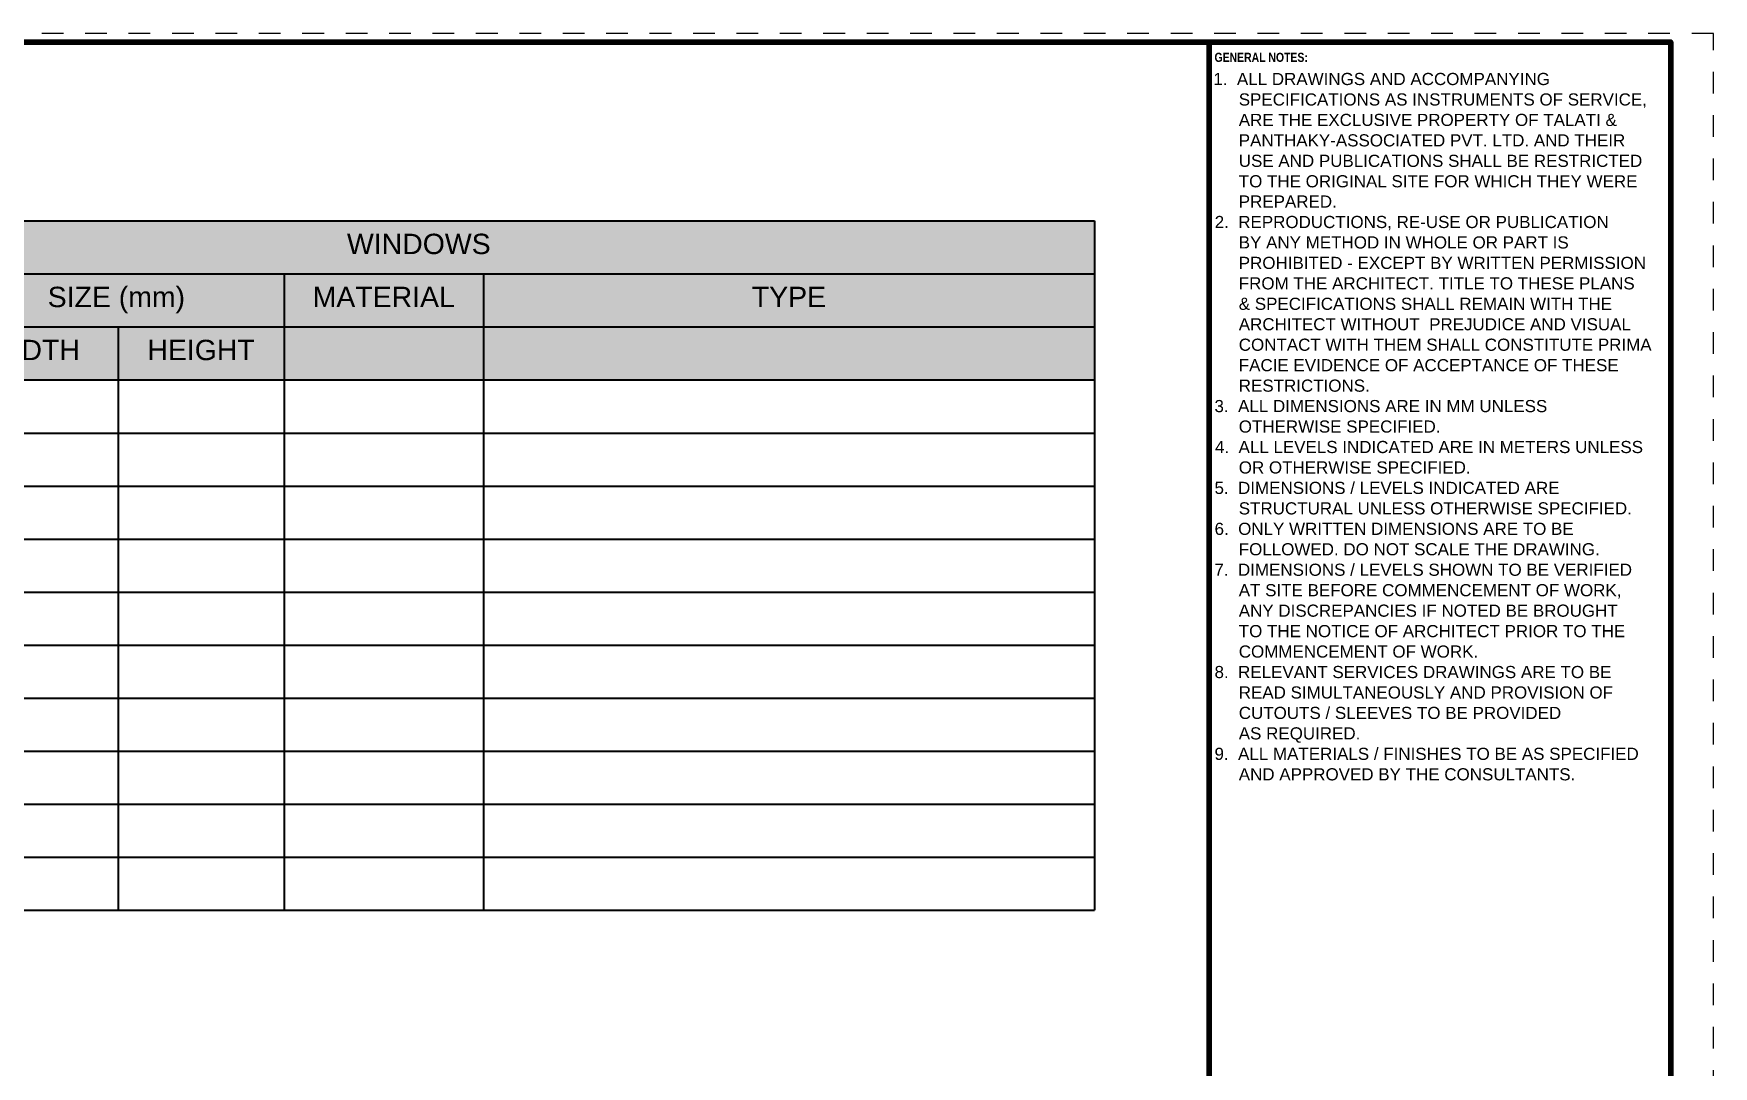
# Paper-space layout 'Symbols A3-5' of a CAD drawing. Header units: inches. Extents: x 0 to 16.1, y 0 to 10.3.
# Drawn here: x 8.33 to 16.06, y 5.52 to 10.28 of the extents above; entities that cross this region are included whole.
import ezdxf
from ezdxf.enums import TextEntityAlignment as Align

# ---------------------------------------------------------------- set-up
doc = ezdxf.new("R2010")
doc.units = ezdxf.units.IN
doc.linetypes.add('DASHDOT', pattern=[1, 0.5, -0.25, 0, -0.25])
doc.layers.add('G-ANNO-REFR', color=253, linetype='DASHDOT', lineweight=5, plot=False)
for name, color, linetype, lineweight in [('G-ANNO-TEXT', 3, 'Continuous', 15), ('G-ANNO-TTLB', 7, 'Continuous', 50), ('G-PAPR-GRAY', 251, 'Continuous', 15), ('G-PAPR-MEDM', 6, 'Continuous', 30), ('G-PAPR-THCK', 4, 'Continuous', 100), ('G-PAPR-THIN', 20, 'Continuous', 5)]:
    doc.layers.add(name, color=color, linetype=linetype, lineweight=lineweight)
doc.styles.add('NOTES', font='arial.ttf', dxfattribs={"height": 2})
doc.styles.add('SMALL', font='arial.ttf', dxfattribs={"height": 0.09375})
doc.styles.get("Standard").update_dxf_attribs({"font": 'swissc.ttf'})
doc.styles.add('SUB-TITLE', font='swisscb.ttf')
doc.styles.add('SUB-TITLE-2', font='swissc.ttf')
doc.styles.add('TITLE', font='swisscb.ttf')

# ---------------------------------------------------------------- blocks, each defined once
blk = doc.blocks.new('*U172')
at = {"layer": 'G-ANNO-REFR'}
blk.add_lwpolyline([(0, 0), (408, 0), (408, 261), (0, 261)], close=True, dxfattribs=at)
at = {"layer": 'G-PAPR-THCK'}
blk.add_lwpolyline([(10, 260), (403, 260), (403, 1), (10, 1)], close=True, dxfattribs=at)
blk.add_lwpolyline([(349, 1), (349, 260)], dxfattribs=at)
at = {"layer": 'G-PAPR-THIN'}
blk.add_lwpolyline([(349, 260), (403, 260), (403, 1), (349, 1)], close=True, dxfattribs=at)
at = {"layer": 'G-ANNO-TEXT'}
for tag, p, height, style in [('GENERAL_NOTES_001', (349.49, 254.98), 1.42, 'NOTES'), ('GENERAL_NOTES_002', (349.71, 252.58), 1.42, 'NOTES'), ('GENERAL_NOTES_003', (349.71, 250.19), 1.42, 'NOTES'), ('GENERAL_NOTES_004', (349.71, 247.8), 1.42, 'NOTES'), ('GENERAL_NOTES_005', (349.71, 245.4), 1.42, 'NOTES'), ('GENERAL_NOTES_006', (349.71, 243.01), 1.42, 'NOTES'), ('GENERAL_NOTES_007', (349.71, 240.64), 1.42, 'NOTES'), ('GENERAL_NOTES_008', (349.65, 238.25), 1.42, 'NOTES'), ('GENERAL_NOTES_009', (349.71, 235.85), 1.42, 'NOTES'), ('GENERAL_NOTES_010', (349.71, 233.46), 1.42, 'NOTES'), ('GENERAL_NOTES_011', (349.71, 231.07), 1.42, 'NOTES'), ('GENERAL_NOTES_012', (349.71, 228.67), 1.42, 'NOTES'), ('GENERAL_NOTES_013', (349.71, 226.28), 1.42, 'NOTES'), ('GENERAL_NOTES_014', (349.71, 223.89), 1.42, 'NOTES'), ('GENERAL_NOTES_015', (349.71, 221.49), 1.42, 'NOTES'), ('GENERAL_NOTES_016', (349.71, 219.1), 1.42, 'NOTES'), ('GENERAL_NOTES_017', (349.63, 216.7), 1.42, 'NOTES'), ('GENERAL_NOTES_018', (349.71, 214.31), 1.42, 'NOTES'), ('GENERAL_NOTES_019', (349.69, 211.92), 1.42, 'NOTES'), ('GENERAL_NOTES_020', (349.71, 209.52), 1.42, 'NOTES'), ('GENERAL_NOTES_021', (349.63, 207.13), 1.42, 'NOTES'), ('GENERAL_NOTES_022', (349.71, 204.74), 1.42, 'NOTES'), ('GENERAL_NOTES_023', (349.64, 202.34), 1.42, 'NOTES'), ('GENERAL_NOTES_024', (349.71, 199.95), 1.42, 'NOTES'), ('GENERAL_NOTES_025', (349.62, 197.56), 1.42, 'NOTES'), ('GENERAL_NOTES_026', (349.71, 195.16), 1.42, 'NOTES'), ('GENERAL_NOTES_027', (349.71, 192.77), 1.42, 'NOTES'), ('GENERAL_NOTES_028', (349.71, 190.38), 1.42, 'NOTES'), ('GENERAL_NOTES_029', (349.71, 187.98), 1.42, 'NOTES'), ('GENERAL_NOTES_030', (349.63, 185.59), 1.42, 'NOTES'), ('GENERAL_NOTES_031', (349.71, 183.19), 1.42, 'NOTES'), ('GENERAL_NOTES_032', (349.71, 180.8), 1.42, 'NOTES'), ('GENERAL_NOTES_033', (349.71, 178.41), 1.42, 'NOTES'), ('GENERAL_NOTES_034', (349.63, 176.01), 1.42, 'NOTES'), ('GENERAL_NOTES_035', (349.71, 173.62), 1.42, 'NOTES'), ('CLIENTNAME', (349.64, 78.78), 2.13, 'SUB-TITLE-2'), ('CLIENTADDRESS1', (349.64, 75.88), 1.42, 'SUB-TITLE-2'), ('CLIENTADDRESS2', (349.64, 73.48), 1.42, 'SUB-TITLE-2'), ('CLIENTPHONE', (349.64, 71.11), 1.42, 'SUB-TITLE-2'), ('DRAWING_NO', (362.5, 41.09), 2.84, 'SUB-TITLE-2')]:
    blk.add_attdef(tag, p, '', height=height, dxfattribs=dict(at, style=style))
at = {"layer": 'G-ANNO-TEXT', "style": 'SUB-TITLE-2'}
for tag, p in [('REV_NO4', (351.25, 107.5)), ('REV_DATE4', (357.51, 107.5)), ('DRAWN_BY4', (365.62, 107.5)), ('CHECKED_BY4', (374.69, 107.5)), ('REV_NO3', (351.25, 104.66)), ('REV_DATE3', (357.51, 104.66)), ('DRAWN_BY3', (365.62, 104.66)), ('CHECKED_BY3', (374.69, 104.66)), ('REV_NO2', (351.25, 101.81)), ('REV_DATE2', (357.51, 101.81)), ('DRAWN_BY2', (365.62, 101.81)), ('CHECKED_BY2', (374.69, 101.81)), ('REV_NO1', (351.25, 98.97)), ('REV_DATE1', (357.51, 98.97)), ('DRAWN_BY1', (365.62, 98.97)), ('CHECKED_BY1', (374.69, 98.97)), ('REV_NO0', (351.25, 96.13)), ('REV_DATE0', (357.51, 96.13)), ('DRAWN_BY0', (365.62, 96.13)), ('CHECKED_BY0', (374.69, 96.13))]:
    blk.add_attdef(tag, text='', height=1.14, dxfattribs=at).set_placement(p, align=Align.MIDDLE)
for tag, p in [('REV_DESCRIPTION4', (380.36, 107.5)), ('REV_DESCRIPTION3', (380.36, 104.66)), ('REV_DESCRIPTION2', (380.36, 101.81)), ('REV_DESCRIPTION1', (380.36, 98.97)), ('REV_DESCRIPTION0', (380.36, 96.13))]:
    blk.add_attdef(tag, text='', height=1.14, dxfattribs=at).set_placement(p, align=Align.MIDDLE_LEFT)
for tag, p in [('PROJECT_NAME1', (362.5, 69.02)), ('PROJECT_NAME2', (362.5, 66.18)), ('PROJECT_CODE', (362.5, 62.82)), ('RELEASE', (362.5, 59.67)), ('STAGE', (362.5, 56.47)), ('DRAWING_TITLE', (362.5, 53.27))]:
    blk.add_attdef(tag, text='', height=1.71, dxfattribs=at).set_placement(p, align=Align.TOP_LEFT)
at = {"layer": 'G-ANNO-TEXT'}
for tag, height, style, p in [('CURRENT_REV', 2.84, 'TITLE', (396.61, 41.09)), ('DRAWN_BY', 1.71, 'SUB-TITLE-2', (355.39, 34.75)), ('CHECKED_BY', 1.71, 'SUB-TITLE-2', (368.89, 34.75)), ('SCALE', 1.71, 'SUB-TITLE-2', (383.11, 34.75)), ('ISSUE_DATE', 1.71, 'SUB-TITLE-2', (396.61, 34.75))]:
    blk.add_attdef(tag, text='', height=height, dxfattribs=dict(at, style=style)).set_placement(p, align=Align.CENTER)
at = {"layer": 'G-ANNO-TEXT', "style": 'SUB-TITLE'}
blk.add_attdef('FILE_NAME', text='', height=1.14, rotation=90, dxfattribs=at).set_placement((403.71, 8.76), align=Align.TOP_LEFT)
at = {"layer": 'G-PAPR-MEDM', "style": 'TITLE'}
blk.add_text('GENERAL NOTES:', height=1.0658, dxfattribs=at).set_placement((349.63, 257.69))
blk = doc.blocks.new('*T148')
at = {"layer": 'G-PAPR-GRAY', "color": 7, "linetype": 'ByBlock', "lineweight": -2, "transparency": 16777216}
for p, q in [((0, 0), (6.2252, 0)), ((0, 0), (0, -0.7328)), ((6.2252, 0), (12.4504, 0)), ((6.2252, 0), (6.2252, -0.7328)), ((0, -0.2443), (6.2252, -0.2443)), ((0.9468, -0.2443), (0.9468, -0.7328)), ((2.4921, -0.2443), (2.4921, -0.7328)), ((3.4102, -0.2443), (3.4102, -0.7328)), ((6.2252, -0.2443), (6.2252, -0.7328)), ((6.2252, -0.2443), (12.4504, -0.2443)), ((7.172, -0.2443), (7.172, -0.7328)), ((8.7173, -0.2443), (8.7173, -0.7328)), ((9.6354, -0.2443), (9.6354, -0.7328)), ((12.4504, -0.2443), (12.4504, -0.7328)), ((0, -0.4886), (6.2252, -0.4886)), ((1.7271, -0.4886), (1.7271, -0.7328)), ((6.2252, -0.4886), (12.4504, -0.4886)), ((7.9523, -0.4886), (7.9523, -0.7328))]:
    blk.add_line(p, q, dxfattribs=at)
at = {"layer": 'G-PAPR-GRAY', "linetype": 'ByBlock', "lineweight": -2, "transparency": 16777216}
blk.add_line((6.2252, 0), (6.2252, -0.2443), dxfattribs=at)
at = {"layer": 'G-PAPR-GRAY', "color": 0, "linetype": 'ByBlock', "lineweight": -2, "transparency": 16777216}
for p, q in [((12.4504, 0), (12.4504, -0.2443)), ((0, -0.7328), (6.2252, -0.7328)), ((0, -0.7328), (0, -3.1756)), ((0.9468, -0.7328), (0.9468, -3.1756)), ((1.7271, -0.7328), (1.7271, -3.1756)), ((2.4921, -0.7328), (2.4921, -3.1756)), ((3.4102, -0.7328), (3.4102, -3.1756)), ((6.2252, -0.7328), (6.2252, -3.1756)), ((6.2252, -0.7328), (12.4504, -0.7328)), ((6.2252, -0.7328), (6.2252, -3.1756)), ((7.172, -0.7328), (7.172, -3.1756)), ((7.9523, -0.7328), (7.9523, -3.1756)), ((8.7173, -0.7328), (8.7173, -3.1756)), ((9.6354, -0.7328), (9.6354, -3.1756)), ((12.4504, -0.7328), (12.4504, -3.1756)), ((0, -0.9771), (6.2252, -0.9771)), ((6.2252, -0.9771), (12.4504, -0.9771)), ((0, -1.2214), (6.2252, -1.2214)), ((6.2252, -1.2214), (12.4504, -1.2214)), ((0, -1.4657), (6.2252, -1.4657)), ((6.2252, -1.4657), (12.4504, -1.4657)), ((0, -1.71), (6.2252, -1.71)), ((6.2252, -1.71), (12.4504, -1.71)), ((0, -1.9542), (6.2252, -1.9542)), ((6.2252, -1.9542), (12.4504, -1.9542)), ((0, -2.1985), (6.2252, -2.1985)), ((6.2252, -2.1985), (12.4504, -2.1985)), ((0, -2.4428), (6.2252, -2.4428)), ((6.2252, -2.4428), (12.4504, -2.4428)), ((0, -2.6871), (6.2252, -2.6871)), ((6.2252, -2.6871), (12.4504, -2.6871)), ((0, -2.9314), (6.2252, -2.9314)), ((6.2252, -2.9314), (12.4504, -2.9314)), ((0, -3.1756), (6.2252, -3.1756)), ((6.2252, -3.1756), (12.4504, -3.1756))]:
    blk.add_line(p, q, dxfattribs=at)
at = {"layer": 'G-PAPR-GRAY', "color": 9, "transparency": 16777216}
for points in [[(0, 0), (0, -0.2443), (6.2252, 0), (6.2252, -0.2443)], [(6.2252, 0), (6.2252, -0.2443), (12.4504, 0), (12.4504, -0.2443)], [(0, -0.2443), (0, -0.4886), (0.9468, -0.2443), (0.9468, -0.4886)], [(0.9468, -0.2443), (0.9468, -0.4886), (2.4921, -0.2443), (2.4921, -0.4886)], [(2.4921, -0.2443), (2.4921, -0.4886), (3.4102, -0.2443), (3.4102, -0.4886)], [(3.4102, -0.2443), (3.4102, -0.4886), (6.2252, -0.2443), (6.2252, -0.4886)], [(6.2252, -0.2443), (6.2252, -0.4886), (7.172, -0.2443), (7.172, -0.4886)], [(7.172, -0.2443), (7.172, -0.4886), (8.7173, -0.2443), (8.7173, -0.4886)], [(8.7173, -0.2443), (8.7173, -0.4886), (9.6354, -0.2443), (9.6354, -0.4886)], [(9.6354, -0.2443), (9.6354, -0.4886), (12.4504, -0.2443), (12.4504, -0.4886)], [(0, -0.4886), (0, -0.7328), (0.9468, -0.4886), (0.9468, -0.7328)], [(0.9468, -0.4886), (0.9468, -0.7328), (1.7271, -0.4886), (1.7271, -0.7328)], [(1.7271, -0.4886), (1.7271, -0.7328), (2.4921, -0.4886), (2.4921, -0.7328)], [(2.4921, -0.4886), (2.4921, -0.7328), (3.4102, -0.4886), (3.4102, -0.7328)], [(3.4102, -0.4886), (3.4102, -0.7328), (6.2252, -0.4886), (6.2252, -0.7328)], [(6.2252, -0.4886), (6.2252, -0.7328), (7.172, -0.4886), (7.172, -0.7328)], [(7.172, -0.4886), (7.172, -0.7328), (7.9523, -0.4886), (7.9523, -0.7328)], [(7.9523, -0.4886), (7.9523, -0.7328), (8.7173, -0.4886), (8.7173, -0.7328)], [(8.7173, -0.4886), (8.7173, -0.7328), (9.6354, -0.4886), (9.6354, -0.7328)], [(9.6354, -0.4886), (9.6354, -0.7328), (12.4504, -0.4886), (12.4504, -0.7328)]]:
    blk.add_solid(points, dxfattribs=at)
at = {"layer": 'G-PAPR-GRAY', "color": 7, "transparency": 16777216, "attachment_point": 2, "style": 'SMALL'}
for s, insert, char_height, width in [('{\\fArial|b0|i0|c0;DOORS', (3.1126, -0.0591), 0.09456, 6.107), ('{\\fArial|b0|i0|c0;WINDOWS', (9.3378, -0.0591), 0.09375, 6.107), ('{\\fArial|b0|i0|c0;ID', (0.4734, -0.3034), 0.09456, 0.828587), ('{\\fArial|b0|i0|c0;SIZE (mm)', (1.7195, -0.3034), 0.09456, 1.427158), ('{\\fArial|b0|i0|c0;MATERIAL', (2.9512, -0.3034), 0.09456, 0.799816), ('{\\fArial|b0|i0|c0;TYPE', (4.8177, -0.3034), 0.09456, 2.696839), ('{\\fArial|b0|i0|c0;ID', (6.6986, -0.3034), 0.09375, 0.828587), ('{\\fArial|b0|i0|c0;SIZE (mm)', (7.9447, -0.3034), 0.09375, 1.427158), ('{\\fArial|b0|i0|c0;MATERIAL', (9.1764, -0.3034), 0.09375, 0.799816), ('{\\fArial|b0|i0|c0;TYPE', (11.0429, -0.3034), 0.09375, 2.696839), ('{\\fArial|b0|i0|c0;', (0.4734, -0.5477), 0.09456, 0.828587), ('{\\fArial|b0|i0|c0;WIDTH', (1.337, -0.5477), 0.09456, 0.662128), ('{\\fArial|b0|i0|c0;HEIGHT', (2.1096, -0.5477), 0.09456, 0.64683), ('{\\fArial|b0|i0|c0;', (2.9512, -0.5477), 0.09456, 0.799816), ('{\\fArial|b0|i0|c0;', (4.8177, -0.5477), 0.09456, 2.696839), ('{\\fArial|b0|i0|c0;', (6.6986, -0.5477), 0.09375, 0.828587), ('{\\fArial|b0|i0|c0;WIDTH', (7.5622, -0.5477), 0.09375, 0.662128), ('{\\fArial|b0|i0|c0;HEIGHT', (8.3348, -0.5477), 0.09375, 0.64683), ('{\\fArial|b0|i0|c0;', (9.1764, -0.5477), 0.09375, 0.799816), ('{\\fArial|b0|i0|c0;', (11.0429, -0.5477), 0.09375, 2.696839), ('{\\fArial|b0|i0|c0;', (0.4734, -0.7919), 0.09456, 0.828587), ('{\\fArial|b0|i0|c0;', (1.337, -0.7919), 0.09456, 0.662128), ('{\\fArial|b0|i0|c0;', (2.1096, -0.7919), 0.09456, 0.64683), ('{\\fArial|b0|i0|c0;', (2.9512, -0.7919), 0.09456, 0.799816), ('{\\fArial|b0|i0|c0;', (4.8177, -0.7919), 0.09456, 2.696839), ('{\\fArial|b0|i0|c0;', (6.6986, -0.7919), 0.09375, 0.828587), ('{\\fArial|b0|i0|c0;', (7.5622, -0.7919), 0.09375, 0.662128), ('{\\fArial|b0|i0|c0;', (8.3348, -0.7919), 0.09375, 0.64683), ('{\\fArial|b0|i0|c0;', (9.1764, -0.7919), 0.09375, 0.799816), ('{\\fArial|b0|i0|c0;', (11.0429, -0.7919), 0.09375, 2.696839), ('{\\fArial|b0|i0|c0;', (0.4734, -1.0362), 0.09456, 0.828587), ('{\\fArial|b0|i0|c0;', (1.337, -1.0362), 0.09456, 0.662128), ('{\\fArial|b0|i0|c0;', (2.1096, -1.0362), 0.09456, 0.64683), ('{\\fArial|b0|i0|c0;', (2.9512, -1.0362), 0.09456, 0.799816), ('{\\fArial|b0|i0|c0;', (4.8177, -1.0362), 0.09456, 2.696839), ('{\\fArial|b0|i0|c0;', (6.6986, -1.0362), 0.09375, 0.828587), ('{\\fArial|b0|i0|c0;', (0.4734, -1.2805), 0.09456, 0.828587), ('{\\fArial|b0|i0|c0;', (1.337, -1.2805), 0.09456, 0.662128), ('{\\fArial|b0|i0|c0;', (2.1096, -1.2805), 0.09456, 0.64683), ('{\\fArial|b0|i0|c0;', (2.9512, -1.2805), 0.09456, 0.799816), ('{\\fArial|b0|i0|c0;', (4.8177, -1.2805), 0.09456, 2.696839), ('{\\fArial|b0|i0|c0;', (6.6986, -1.2805), 0.09375, 0.828587), ('{\\fArial|b0|i0|c0;', (7.5622, -1.2805), 0.09375, 0.662128), ('{\\fArial|b0|i0|c0;', (9.1764, -1.2805), 0.09375, 0.799816), ('{\\fArial|b0|i0|c0;', (11.0429, -1.2805), 0.09375, 2.696839), ('{\\fArial|b0|i0|c0;', (0.4734, -1.5248), 0.09456, 0.828587), ('{\\fArial|b0|i0|c0;', (1.337, -1.5248), 0.09456, 0.662128), ('{\\fArial|b0|i0|c0;', (2.1096, -1.5248), 0.09456, 0.64683), ('{\\fArial|b0|i0|c0;', (2.9512, -1.5248), 0.09456, 0.799816), ('{\\fArial|b0|i0|c0;', (4.8177, -1.5248), 0.09456, 2.696839), ('{\\fArial|b0|i0|c0;', (6.6986, -1.5248), 0.09375, 0.828587), ('{\\fArial|b0|i0|c0;', (7.5622, -1.5248), 0.09375, 0.662128), ('{\\fArial|b0|i0|c0;', (8.3348, -1.5248), 0.09375, 0.64683), ('{\\fArial|b0|i0|c0;', (9.1764, -1.5248), 0.09375, 0.799816), ('{\\fArial|b0|i0|c0;', (11.0429, -1.5248), 0.09375, 2.696839), ('{\\fArial|b0|i0|c0;', (0.4734, -1.7691), 0.09456, 0.828587), ('{\\fArial|b0|i0|c0;', (1.337, -1.7691), 0.09456, 0.662128), ('{\\fArial|b0|i0|c0;', (2.1096, -1.7691), 0.09456, 0.64683), ('{\\fArial|b0|i0|c0;', (2.9512, -1.7691), 0.09456, 0.799816), ('{\\fArial|b0|i0|c0;', (4.8177, -1.7691), 0.09456, 2.696839), ('{\\fArial|b0|i0|c0;', (6.6986, -1.7691), 0.09375, 0.828587), ('{\\fArial|b0|i0|c0;', (7.5622, -1.7691), 0.09375, 0.662128), ('{\\fArial|b0|i0|c0;', (8.3348, -1.7691), 0.09375, 0.64683), ('{\\fArial|b0|i0|c0;', (9.1764, -1.7691), 0.09375, 0.799816), ('{\\fArial|b0|i0|c0;', (11.0429, -1.7691), 0.09375, 2.696839), ('{\\fArial|b0|i0|c0;', (0.4734, -2.0133), 0.09456, 0.828587), ('{\\fArial|b0|i0|c0;', (1.337, -2.0133), 0.09456, 0.662128), ('{\\fArial|b0|i0|c0;', (2.1096, -2.0133), 0.09456, 0.64683), ('{\\fArial|b0|i0|c0;', (2.9512, -2.0133), 0.09456, 0.799816), ('{\\fArial|b0|i0|c0;', (4.8177, -2.0133), 0.09456, 2.696839), ('{\\fArial|b0|i0|c0;', (6.6986, -2.0133), 0.09375, 0.828587), ('{\\fArial|b0|i0|c0;', (7.5622, -2.0133), 0.09375, 0.662128), ('{\\fArial|b0|i0|c0;', (8.3348, -2.0133), 0.09375, 0.64683), ('{\\fArial|b0|i0|c0;', (9.1764, -2.0133), 0.09375, 0.799816), ('{\\fArial|b0|i0|c0;', (11.0429, -2.0133), 0.09375, 2.696839), ('{\\fArial|b0|i0|c0;', (0.4734, -2.2576), 0.09456, 0.828587), ('{\\fArial|b0|i0|c0;', (1.337, -2.2576), 0.09456, 0.662128), ('{\\fArial|b0|i0|c0;', (2.1096, -2.2576), 0.09456, 0.64683), ('{\\fArial|b0|i0|c0;', (2.9512, -2.2576), 0.09456, 0.799816), ('{\\fArial|b0|i0|c0;', (4.8177, -2.2576), 0.09456, 2.696839), ('{\\fArial|b0|i0|c0;', (6.6986, -2.2576), 0.09375, 0.828587), ('{\\fArial|b0|i0|c0;', (7.5622, -2.2576), 0.09375, 0.662128), ('{\\fArial|b0|i0|c0;', (8.3348, -2.2576), 0.09375, 0.64683), ('{\\fArial|b0|i0|c0;', (9.1764, -2.2576), 0.09375, 0.799816), ('{\\fArial|b0|i0|c0;', (11.0429, -2.2576), 0.09375, 2.696839), ('{\\fArial|b0|i0|c0;', (0.4734, -2.5019), 0.09456, 0.828587), ('{\\fArial|b0|i0|c0;', (1.337, -2.5019), 0.09456, 0.662128), ('{\\fArial|b0|i0|c0;', (2.1096, -2.5019), 0.09456, 0.64683), ('{\\fArial|b0|i0|c0;', (2.9512, -2.5019), 0.09456, 0.799816), ('{\\fArial|b0|i0|c0;', (4.8177, -2.5019), 0.09456, 2.696839), ('{\\fArial|b0|i0|c0;', (6.6986, -2.5019), 0.09375, 0.828587), ('{\\fArial|b0|i0|c0;', (7.5622, -2.5019), 0.09375, 0.662128), ('{\\fArial|b0|i0|c0;', (8.3348, -2.5019), 0.09375, 0.64683), ('{\\fArial|b0|i0|c0;', (9.1764, -2.5019), 0.09375, 0.799816), ('{\\fArial|b0|i0|c0;', (11.0429, -2.5019), 0.09375, 2.696839), ('{\\fArial|b0|i0|c0;', (0.4734, -2.7462), 0.09456, 0.828587), ('{\\fArial|b0|i0|c0;', (1.337, -2.7462), 0.09456, 0.662128), ('{\\fArial|b0|i0|c0;', (2.1096, -2.7462), 0.09456, 0.64683), ('{\\fArial|b0|i0|c0;', (2.9512, -2.7462), 0.09456, 0.799816), ('{\\fArial|b0|i0|c0;', (4.8177, -2.7462), 0.09456, 2.696839), ('{\\fArial|b0|i0|c0;', (6.6986, -2.7462), 0.09375, 0.828587), ('{\\fArial|b0|i0|c0;', (7.5622, -2.7462), 0.09375, 0.662128), ('{\\fArial|b0|i0|c0;', (8.3348, -2.7462), 0.09375, 0.64683), ('{\\fArial|b0|i0|c0;', (9.1764, -2.7462), 0.09375, 0.799816), ('{\\fArial|b0|i0|c0;', (11.0429, -2.7462), 0.09375, 2.696839), ('{\\fArial|b0|i0|c0;', (0.4734, -2.9905), 0.09456, 0.828587), ('{\\fArial|b0|i0|c0;', (1.337, -2.9905), 0.09456, 0.662128), ('{\\fArial|b0|i0|c0;', (2.1096, -2.9905), 0.09456, 0.64683), ('{\\fArial|b0|i0|c0;', (2.9512, -2.9905), 0.09456, 0.799816), ('{\\fArial|b0|i0|c0;', (4.8177, -2.9905), 0.09456, 2.696839), ('{\\fArial|b0|i0|c0;', (6.6986, -2.9905), 0.09375, 0.828587), ('{\\fArial|b0|i0|c0;', (7.5622, -2.9905), 0.09375, 0.662128), ('{\\fArial|b0|i0|c0;', (8.3348, -2.9905), 0.09375, 0.64683), ('{\\fArial|b0|i0|c0;', (9.1764, -2.9905), 0.09375, 0.799816), ('{\\fArial|b0|i0|c0;', (11.0429, -2.9905), 0.09375, 2.696839)]:
    blk.add_mtext(s, dxfattribs=dict(at, insert=insert, char_height=char_height, width=width))
at = {"layer": 'G-PAPR-GRAY', "color": 0, "transparency": 16777216, "char_height": 0.12608, "attachment_point": 2}
for insert, width in [((7.5622, -1.0362), 0.662128), ((8.3348, -1.0362), 0.64683), ((9.1764, -1.0362), 0.799816), ((11.0429, -1.0362), 2.696839), ((8.3348, -1.2805), 0.64683)]:
    blk.add_mtext('{\\fArial|b0|i0|c0;', dxfattribs=dict(at, insert=insert, width=width))

psp = doc.layouts.new('Symbols A3-5')

# ---------------------------------------------------------------- block references
psp.add_blockref('*T148', (0.7618, 9.4127))
at = {"layer": 'G-ANNO-TTLB'}
ref = psp.add_blockref('*U172', (0, 0), dxfattribs=dict(at, xscale=0.03937007874015748, yscale=0.03937007874015748, zscale=0.03937007874015748))
ref.add_attrib('GENERAL_NOTES_001', '1.  ALL DRAWINGS AND ACCOMPANYING', (13.7596, 10.0385), dxfattribs={"layer": 'G-ANNO-TEXT', "height": 0.055947, "style": 'NOTES'})
ref.add_attrib('GENERAL_NOTES_002', '     SPECIFICATIONS AS INSTRUMENTS OF SERVICE,', (13.7681, 9.9442), dxfattribs={"layer": 'G-ANNO-TEXT', "height": 0.055947, "style": 'NOTES'})
ref.add_attrib('GENERAL_NOTES_003', '     ARE THE EXCLUSIVE PROPERTY OF TALATI &', (13.7681, 9.85), dxfattribs={"layer": 'G-ANNO-TEXT', "height": 0.055947, "style": 'NOTES'})
ref.add_attrib('GENERAL_NOTES_004', '     PANTHAKY-ASSOCIATED PVT. LTD. AND THEIR', (13.7681, 9.7558), dxfattribs={"layer": 'G-ANNO-TEXT', "height": 0.055947, "style": 'NOTES'})
ref.add_attrib('GENERAL_NOTES_005', '     USE AND PUBLICATIONS SHALL BE RESTRICTED', (13.7681, 9.6615), dxfattribs={"layer": 'G-ANNO-TEXT', "height": 0.055947, "style": 'NOTES'})
ref.add_attrib('GENERAL_NOTES_006', '     TO THE ORIGINAL SITE FOR WHICH THEY WERE', (13.7681, 9.5673), dxfattribs={"layer": 'G-ANNO-TEXT', "height": 0.055947, "style": 'NOTES'})
ref.add_attrib('GENERAL_NOTES_007', '     PREPARED.', (13.7681, 9.474), dxfattribs={"layer": 'G-ANNO-TEXT', "height": 0.055947, "style": 'NOTES'})
ref.add_attrib('GENERAL_NOTES_008', '2.  REPRODUCTIONS, RE-USE OR PUBLICATION', (13.7658, 9.3798), dxfattribs={"layer": 'G-ANNO-TEXT', "height": 0.055947, "style": 'NOTES'})
ref.add_attrib('GENERAL_NOTES_009', '     BY ANY METHOD IN WHOLE OR PART IS', (13.7681, 9.2856), dxfattribs={"layer": 'G-ANNO-TEXT', "height": 0.055947, "style": 'NOTES'})
ref.add_attrib('GENERAL_NOTES_010', '     PROHIBITED - EXCEPT BY WRITTEN PERMISSION', (13.7681, 9.1913), dxfattribs={"layer": 'G-ANNO-TEXT', "height": 0.055947, "style": 'NOTES'})
ref.add_attrib('GENERAL_NOTES_011', '     FROM THE ARCHITECT. TITLE TO THESE PLANS', (13.7681, 9.0971), dxfattribs={"layer": 'G-ANNO-TEXT', "height": 0.055947, "style": 'NOTES'})
ref.add_attrib('GENERAL_NOTES_012', '     & SPECIFICATIONS SHALL REMAIN WITH THE', (13.7681, 9.0029), dxfattribs={"layer": 'G-ANNO-TEXT', "height": 0.055947, "style": 'NOTES'})
ref.add_attrib('GENERAL_NOTES_013', '     ARCHITECT WITHOUT  PREJUDICE AND VISUAL', (13.7681, 8.9086), dxfattribs={"layer": 'G-ANNO-TEXT', "height": 0.055947, "style": 'NOTES'})
ref.add_attrib('GENERAL_NOTES_014', '     CONTACT WITH THEM SHALL CONSTITUTE PRIMA', (13.7681, 8.8144), dxfattribs={"layer": 'G-ANNO-TEXT', "height": 0.055947, "style": 'NOTES'})
ref.add_attrib('GENERAL_NOTES_015', '     FACIE EVIDENCE OF ACCEPTANCE OF THESE', (13.7681, 8.7201), dxfattribs={"layer": 'G-ANNO-TEXT', "height": 0.055947, "style": 'NOTES'})
ref.add_attrib('GENERAL_NOTES_016', '     RESTRICTIONS.', (13.7681, 8.6259), dxfattribs={"layer": 'G-ANNO-TEXT', "height": 0.055947, "style": 'NOTES'})
ref.add_attrib('GENERAL_NOTES_017', '3.  ALL DIMENSIONS ARE IN MM UNLESS', (13.7648, 8.5317), dxfattribs={"layer": 'G-ANNO-TEXT', "height": 0.055947, "style": 'NOTES'})
ref.add_attrib('GENERAL_NOTES_018', '     OTHERWISE SPECIFIED.', (13.7681, 8.4374), dxfattribs={"layer": 'G-ANNO-TEXT', "height": 0.055947, "style": 'NOTES'})
ref.add_attrib('GENERAL_NOTES_019', '4.  ALL LEVELS INDICATED ARE IN METERS UNLESS', (13.7671, 8.3432), dxfattribs={"layer": 'G-ANNO-TEXT', "height": 0.055947, "style": 'NOTES'})
ref.add_attrib('GENERAL_NOTES_020', '     OR OTHERWISE SPECIFIED.', (13.7681, 8.249), dxfattribs={"layer": 'G-ANNO-TEXT', "height": 0.055947, "style": 'NOTES'})
ref.add_attrib('GENERAL_NOTES_021', '5.  DIMENSIONS / LEVELS INDICATED ARE', (13.7649, 8.1548), dxfattribs={"layer": 'G-ANNO-TEXT', "height": 0.055947, "style": 'NOTES'})
ref.add_attrib('GENERAL_NOTES_022', '     STRUCTURAL UNLESS OTHERWISE SPECIFIED.', (13.7681, 8.0605), dxfattribs={"layer": 'G-ANNO-TEXT', "height": 0.055947, "style": 'NOTES'})
ref.add_attrib('GENERAL_NOTES_023', '6.  ONLY WRITTEN DIMENSIONS ARE TO BE', (13.7652, 7.9663), dxfattribs={"layer": 'G-ANNO-TEXT', "height": 0.055947, "style": 'NOTES'})
ref.add_attrib('GENERAL_NOTES_024', '     FOLLOWED. DO NOT SCALE THE DRAWING.', (13.7681, 7.8721), dxfattribs={"layer": 'G-ANNO-TEXT', "height": 0.055947, "style": 'NOTES'})
ref.add_attrib('GENERAL_NOTES_025', '7.  DIMENSIONS / LEVELS SHOWN TO BE VERIFIED', (13.7644, 7.7778), dxfattribs={"layer": 'G-ANNO-TEXT', "height": 0.055947, "style": 'NOTES'})
ref.add_attrib('GENERAL_NOTES_026', '     AT SITE BEFORE COMMENCEMENT OF WORK,', (13.7681, 7.6836), dxfattribs={"layer": 'G-ANNO-TEXT', "height": 0.055947, "style": 'NOTES'})
ref.add_attrib('GENERAL_NOTES_027', '     ANY DISCREPANCIES IF NOTED BE BROUGHT', (13.7681, 7.5893), dxfattribs={"layer": 'G-ANNO-TEXT', "height": 0.055947, "style": 'NOTES'})
ref.add_attrib('GENERAL_NOTES_028', '     TO THE NOTICE OF ARCHITECT PRIOR TO THE', (13.7681, 7.4951), dxfattribs={"layer": 'G-ANNO-TEXT', "height": 0.055947, "style": 'NOTES'})
ref.add_attrib('GENERAL_NOTES_029', '     COMMENCEMENT OF WORK.', (13.7681, 7.4009), dxfattribs={"layer": 'G-ANNO-TEXT', "height": 0.055947, "style": 'NOTES'})
ref.add_attrib('GENERAL_NOTES_030', '8.  RELEVANT SERVICES DRAWINGS ARE TO BE', (13.765, 7.3066), dxfattribs={"layer": 'G-ANNO-TEXT', "height": 0.055947, "style": 'NOTES'})
ref.add_attrib('GENERAL_NOTES_031', '     READ SIMULTANEOUSLY AND PROVISION OF', (13.7681, 7.2124), dxfattribs={"layer": 'G-ANNO-TEXT', "height": 0.055947, "style": 'NOTES'})
ref.add_attrib('GENERAL_NOTES_032', '     CUTOUTS / SLEEVES TO BE PROVIDED', (13.7681, 7.1182), dxfattribs={"layer": 'G-ANNO-TEXT', "height": 0.055947, "style": 'NOTES'})
ref.add_attrib('GENERAL_NOTES_033', '     AS REQUIRED.', (13.7681, 7.0239), dxfattribs={"layer": 'G-ANNO-TEXT', "height": 0.055947, "style": 'NOTES'})
ref.add_attrib('GENERAL_NOTES_034', '9.  ALL MATERIALS / FINISHES TO BE AS SPECIFIED', (13.7649, 6.9297), dxfattribs={"layer": 'G-ANNO-TEXT', "height": 0.055947, "style": 'NOTES'})
ref.add_attrib('GENERAL_NOTES_035', '     AND APPROVED BY THE CONSULTANTS.', (13.7681, 6.8354), dxfattribs={"layer": 'G-ANNO-TEXT', "height": 0.055947, "style": 'NOTES'})

doc.saveas('drawing.dxf')
